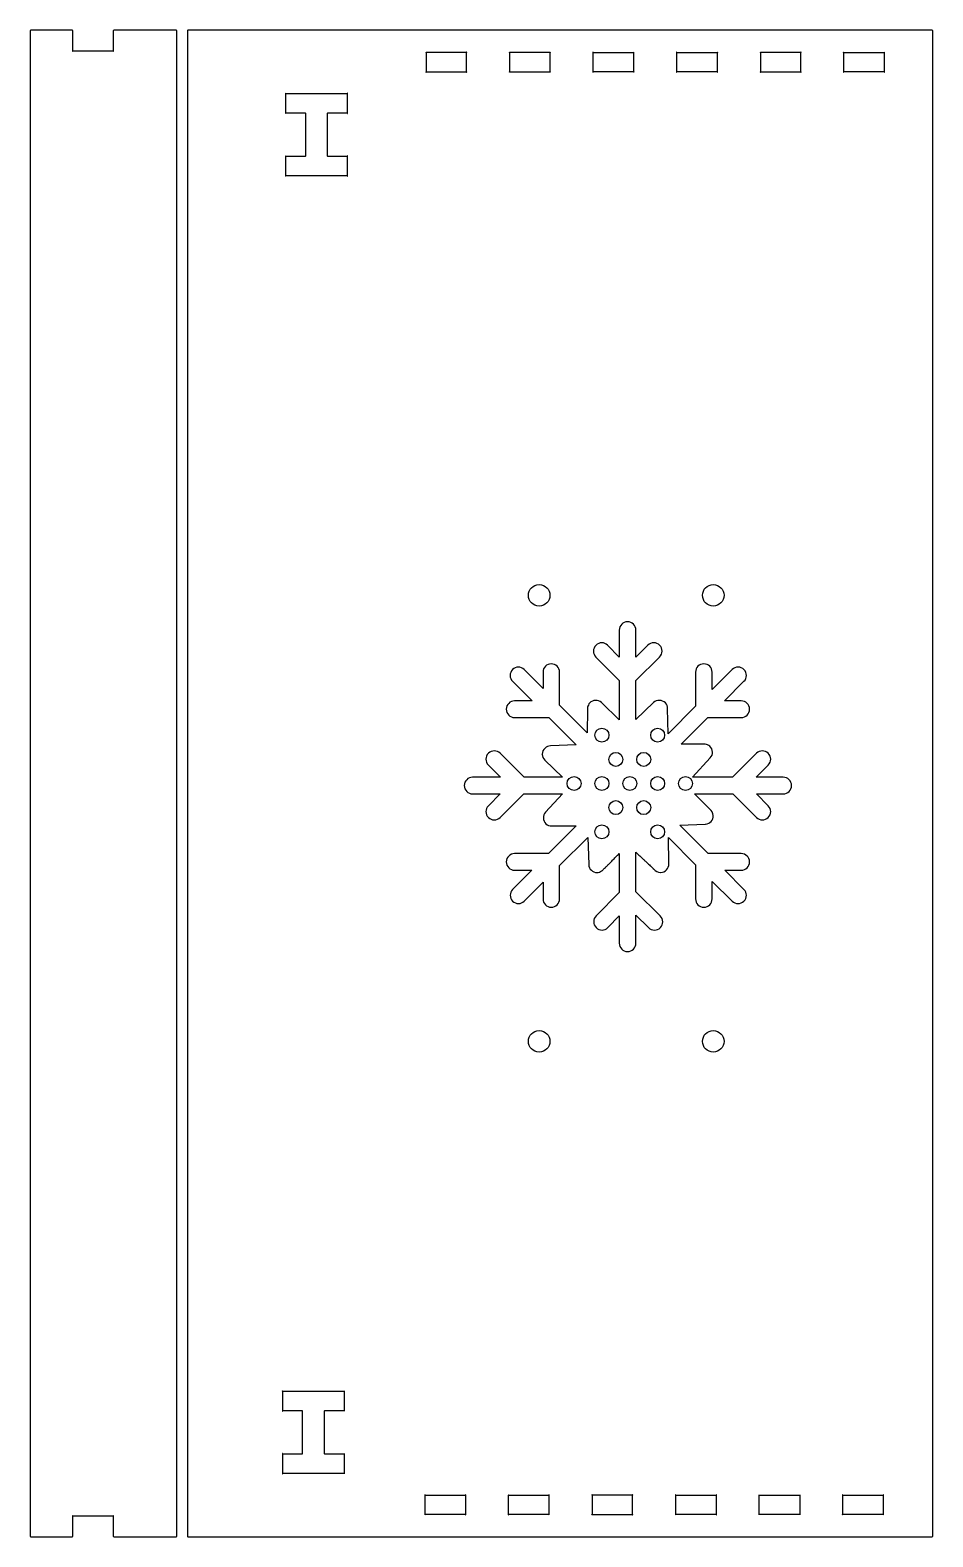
# Model space of a CAD drawing. Header units: millimetres. Extents: x 10 to 778, y 22 to 238.
# Drawn here: x 495.8 to 625.4, y 21.7 to 237.9 of the extents above; entities that cross this region are included whole.
import ezdxf

# ---------------------------------------------------------------- set-up
doc = ezdxf.new("R2010")
doc.units = ezdxf.units.MM
doc.layers.get('0').update_dxf_attribs({"linetype": 'CONTINUOUS'})

msp = doc.modelspace()

# ---------------------------------------------------------------- linework, layer by layer
for p, q in [((580.41, 151.81), (580.41, 147.94)), ((582.79, 147.94), (582.79, 151.81)), ((580.41, 147.94), (578.74, 149.63)), ((584.51, 149.64), (582.79, 147.94)), ((577.05, 147.95), (580.41, 144.57)), ((582.79, 144.57), (586.2, 147.95)), ((569.46, 143.41), (566.75, 146.14)), ((569.46, 145.78), (569.46, 143.41)), ((571.84, 141.03), (571.84, 145.78)), ((591.36, 145.78), (591.36, 140.92)), ((596.61, 146.14), (593.75, 143.3)), ((593.75, 143.3), (593.75, 145.78)), ((565.09, 144.46), (567.9, 141.65)), ((580.41, 144.57), (580.41, 138.95)), ((582.79, 138.98), (582.79, 144.57)), ((595.51, 141.65), (598.32, 144.46)), ((567.9, 141.65), (565.38, 141.65)), ((575.82, 137.07), (571.84, 141.03)), ((580.41, 138.95), (577.84, 141.4)), ((585.32, 141.4), (582.79, 138.98)), ((587.42, 136.95), (587.36, 140.54)), ((591.36, 140.92), (587.42, 136.95)), ((597.93, 141.65), (595.51, 141.65)), ((565.38, 139.27), (570.29, 139.27)), ((570.29, 139.27), (574.21, 135.34)), ((575.84, 140.44), (575.82, 137.07)), ((589.32, 135.45), (593.13, 139.27)), ((593.13, 139.27), (597.93, 139.27)), ((566.74, 130.7), (563.3, 134.13)), ((574.21, 135.34), (570.55, 135.21)), ((600.12, 134.13), (596.68, 130.7)), ((561.62, 132.45), (563.37, 130.7)), ((569.73, 133.15), (572.25, 130.7)), ((590.91, 130.7), (593.48, 133.46)), ((600.05, 130.7), (601.8, 132.45)), ((563.37, 130.7), (559.35, 130.7)), ((572.25, 130.7), (566.74, 130.7)), ((596.68, 130.7), (590.91, 130.7)), ((603.96, 130.7), (600.05, 130.7)), ((559.35, 128.31), (563.32, 128.31)), ((563.32, 128.31), (561.62, 126.61)), ((563.3, 124.93), (566.69, 128.31)), ((566.69, 128.31), (572.25, 128.31)), ((572.25, 128.31), (569.83, 125.71)), ((593.4, 126.12), (591.2, 128.31)), ((591.2, 128.31), (596.73, 128.31)), ((596.73, 128.31), (600.12, 124.93)), ((601.8, 126.61), (600.1, 128.31)), ((600.1, 128.31), (603.96, 128.31)), ((574.23, 123.73), (570.24, 119.74)), ((570.73, 123.71), (574.23, 123.73)), ((589.09, 123.83), (592.75, 123.96)), ((593.18, 119.74), (589.09, 123.83)), ((571.84, 118.02), (575.88, 122.04)), ((575.88, 122.04), (576.03, 118.17)), ((587.54, 118.27), (587.49, 122.03)), ((587.49, 122.03), (591.36, 118.14)), ((570.24, 119.74), (565.38, 119.74)), ((580.41, 119.77), (580.41, 114.16)), ((582.79, 114.27), (582.79, 119.94)), ((597.93, 119.74), (593.18, 119.74)), ((567.86, 117.36), (565.1, 114.6)), ((565.38, 117.36), (567.86, 117.36)), ((571.84, 113.23), (571.84, 118.02)), ((591.36, 118.14), (591.36, 113.23)), ((598.32, 114.6), (595.56, 117.36)), ((595.56, 117.36), (597.93, 117.36)), ((566.75, 112.91), (569.46, 115.64)), ((569.46, 115.64), (569.46, 113.23)), ((593.75, 113.23), (593.75, 115.76)), ((593.75, 115.76), (596.61, 112.91)), ((580.41, 114.16), (577.08, 110.8)), ((586.28, 110.8), (582.79, 114.27)), ((578.76, 109.12), (580.41, 110.79)), ((580.41, 110.79), (580.41, 106.88)), ((582.79, 106.88), (582.79, 110.9)), ((582.79, 110.9), (584.6, 109.12))]:
    msp.add_line(p, q)
for points in [[(495.82, 237.8), (495.82, 234.8), (495.82, 24.8), (495.82, 21.8), (495.82, 21.78), (495.84, 21.73), (495.9, 21.7), (495.92, 21.7), (501.86, 21.7), (501.87, 21.7), (501.93, 21.73), (501.95, 21.78), (501.95, 21.8), (501.95, 24.7), (507.75, 24.7), (507.75, 24.71), (507.77, 24.74), (507.79, 24.74), (507.8, 24.72), (507.76, 24.7), (507.75, 24.7), (507.75, 21.8), (507.75, 21.78), (507.79, 21.73), (507.84, 21.7), (507.86, 21.7), (513.8, 21.7), (516.79, 21.7), (516.81, 21.7), (516.87, 21.73), (516.89, 21.78), (516.89, 21.8), (516.89, 24.8), (516.89, 234.8), (516.89, 237.8), (516.89, 237.82), (516.87, 237.87), (516.81, 237.9), (516.79, 237.9), (513.8, 237.9), (507.86, 237.9), (507.84, 237.9), (507.79, 237.87), (507.75, 237.82), (507.75, 237.8), (507.75, 234.9), (501.95, 234.9), (501.94, 234.9), (501.91, 234.89), (501.92, 234.86), (501.94, 234.86), (501.95, 234.89), (501.95, 234.9), (501.95, 237.8), (501.95, 237.82), (501.93, 237.87), (501.87, 237.9), (501.86, 237.9), (495.92, 237.9), (495.9, 237.9), (495.84, 237.87), (495.82, 237.82)], [(518.48, 21.7), (518.5, 21.7), (625.34, 21.7), (625.36, 21.7), (625.41, 21.73), (625.44, 21.78), (625.44, 21.8), (625.44, 24.8), (625.44, 234.8), (625.44, 237.8), (625.44, 237.82), (625.41, 237.87), (625.36, 237.9), (625.34, 237.9), (518.5, 237.9), (518.48, 237.9), (518.42, 237.87), (518.39, 237.82), (518.39, 237.8), (518.39, 234.8), (518.39, 24.8), (518.39, 21.8), (518.39, 21.78), (518.42, 21.73)], [(507.8, 234.89), (507.76, 234.9), (507.75, 234.9), (507.75, 234.89), (507.77, 234.86), (507.79, 234.86)], [(552.63, 234.74), (552.63, 234.71), (552.66, 234.7), (552.67, 234.7), (552.67, 231.9), (555.57, 231.9), (558.47, 231.9), (558.47, 234.7), (552.67, 234.7), (552.67, 234.71), (552.65, 234.74)], [(558.47, 234.71), (558.47, 234.7), (558.48, 234.7), (558.51, 234.71), (558.51, 234.74), (558.48, 234.74)], [(564.63, 231.86), (564.65, 231.86), (564.67, 231.89), (564.67, 231.9), (567.57, 231.9), (570.47, 231.9), (570.47, 234.7), (570.48, 234.7), (570.51, 234.71), (570.5, 234.74), (570.48, 234.74), (570.47, 234.71), (570.47, 234.7), (564.67, 234.7), (564.67, 231.9), (564.66, 231.9), (564.63, 231.89)], [(564.66, 234.7), (564.67, 234.7), (564.67, 234.71), (564.65, 234.74), (564.63, 234.74), (564.63, 234.71)], [(576.65, 234.74), (576.63, 234.74), (576.63, 234.71), (576.66, 234.7), (576.67, 234.7), (582.47, 234.7), (582.47, 231.9), (582.48, 231.9), (582.51, 231.89), (582.51, 231.86), (582.48, 231.86), (582.47, 231.89), (582.47, 231.9), (579.57, 231.9), (576.67, 231.9), (576.67, 234.7), (576.67, 234.71)], [(582.51, 234.74), (582.48, 234.74), (582.47, 234.71), (582.47, 234.7), (582.48, 234.7), (582.51, 234.71)], [(588.66, 234.74), (588.63, 234.74), (588.63, 234.71), (588.66, 234.7), (588.67, 234.7), (588.67, 234.71)], [(588.67, 234.7), (594.47, 234.7), (594.47, 234.71), (594.48, 234.74), (594.51, 234.74), (594.51, 234.71), (594.48, 234.7), (594.47, 234.7), (594.47, 231.9), (594.47, 231.89), (594.48, 231.86), (594.51, 231.86), (594.51, 231.89), (594.48, 231.9), (594.47, 231.9), (591.57, 231.9), (588.67, 231.9)], [(600.66, 234.7), (600.67, 234.7), (600.67, 231.9), (603.57, 231.9), (606.47, 231.9), (606.47, 234.7), (600.67, 234.7), (600.67, 234.71), (600.65, 234.74), (600.63, 234.74), (600.62, 234.71)], [(606.47, 234.71), (606.47, 234.7), (606.48, 234.7), (606.51, 234.71), (606.51, 234.74), (606.48, 234.74)], [(618.51, 234.74), (618.48, 234.74), (618.47, 234.71), (618.47, 234.7), (618.47, 231.9), (618.47, 231.89), (618.48, 231.86), (618.51, 231.86), (618.51, 231.89), (618.48, 231.9), (618.47, 231.9), (615.57, 231.9), (612.67, 231.9), (612.67, 234.7), (612.66, 234.7), (612.63, 234.71), (612.63, 234.74), (612.65, 234.74), (612.67, 234.71), (612.67, 234.7), (618.47, 234.7), (618.48, 234.7), (618.51, 234.71)], [(552.67, 231.89), (552.67, 231.9), (552.66, 231.9), (552.63, 231.89), (552.63, 231.86), (552.65, 231.86)], [(558.48, 231.9), (558.47, 231.9), (558.47, 231.89), (558.48, 231.86), (558.51, 231.86), (558.51, 231.89)], [(570.48, 231.9), (570.47, 231.9), (570.47, 231.89), (570.48, 231.86), (570.5, 231.86), (570.51, 231.89)], [(576.63, 231.89), (576.63, 231.86), (576.65, 231.86), (576.67, 231.89), (576.67, 231.9), (576.66, 231.9)], [(588.63, 231.89), (588.63, 231.86), (588.66, 231.86), (588.67, 231.89), (588.67, 231.9), (588.66, 231.9)], [(600.62, 231.89), (600.63, 231.86), (600.65, 231.86), (600.67, 231.89), (600.67, 231.9), (600.66, 231.9)], [(606.48, 231.86), (606.51, 231.86), (606.51, 231.89), (606.48, 231.9), (606.47, 231.9), (606.47, 231.89)], [(612.67, 231.89), (612.67, 231.9), (612.66, 231.9), (612.63, 231.89), (612.63, 231.86), (612.65, 231.86)], [(532.54, 228.8), (536.95, 228.8), (541.35, 228.8), (541.35, 226), (541.35, 225.99), (541.36, 225.96), (541.38, 225.96), (541.39, 225.99), (541.36, 226), (541.35, 226), (538.59, 226), (538.58, 226), (538.52, 225.97), (538.49, 225.92), (538.49, 225.9), (538.49, 219.9), (538.49, 219.88), (538.52, 219.83), (538.58, 219.8), (538.59, 219.8), (541.35, 219.8), (541.36, 219.8), (541.39, 219.81), (541.38, 219.84), (541.36, 219.84), (541.35, 219.81), (541.35, 219.8), (541.35, 217), (532.54, 217), (532.54, 216.99), (532.53, 216.96), (532.51, 216.96), (532.5, 216.99), (532.53, 217), (532.54, 217), (532.54, 219.8), (535.29, 219.8), (535.31, 219.8), (535.37, 219.83), (535.39, 219.88), (535.39, 219.9), (535.39, 225.9), (535.39, 225.92), (535.37, 225.97), (535.31, 226), (535.29, 226), (532.54, 226), (532.54, 228.8), (532.54, 228.81), (532.53, 228.84), (532.51, 228.84), (532.5, 228.82), (532.53, 228.8)], [(541.35, 228.8), (541.36, 228.8), (541.39, 228.82), (541.38, 228.84), (541.36, 228.84), (541.35, 228.81)], [(532.54, 226), (532.53, 226), (532.5, 225.99), (532.51, 225.96), (532.53, 225.96), (532.54, 225.99)], [(532.53, 219.84), (532.51, 219.84), (532.5, 219.81), (532.53, 219.8), (532.54, 219.8), (532.54, 219.81)], [(541.35, 216.99), (541.36, 216.96), (541.38, 216.96), (541.39, 216.99), (541.36, 217), (541.35, 217)], [(538.14, 33.6), (540.89, 33.6), (540.9, 33.6), (540.93, 33.61), (540.93, 33.64), (540.91, 33.64), (540.89, 33.61), (540.89, 33.6), (540.89, 30.8), (540.9, 30.8), (540.93, 30.79), (540.93, 30.76), (540.91, 30.76), (540.89, 30.79), (540.89, 30.8), (536.49, 30.8), (532.1, 30.8), (532.08, 30.8), (532.05, 30.79), (532.06, 30.76), (532.08, 30.76), (532.1, 30.79), (532.1, 30.8), (532.1, 33.6), (534.84, 33.6), (534.86, 33.6), (534.91, 33.63), (534.95, 33.68), (534.95, 33.7), (534.95, 39.7), (534.95, 39.72), (534.91, 39.77), (534.86, 39.8), (534.84, 39.8), (532.1, 39.8), (532.08, 39.8), (532.05, 39.79), (532.06, 39.76), (532.08, 39.76), (532.1, 39.79), (532.1, 39.8), (532.1, 42.6), (532.08, 42.6), (532.05, 42.62), (532.06, 42.64), (532.08, 42.64), (532.1, 42.61), (532.1, 42.6), (540.89, 42.6), (540.89, 39.8), (540.89, 39.79), (540.91, 39.76), (540.93, 39.76), (540.93, 39.79), (540.9, 39.8), (540.89, 39.8), (538.14, 39.8), (538.13, 39.8), (538.07, 39.77), (538.04, 39.72), (538.04, 39.7), (538.04, 33.7), (538.04, 33.68), (538.07, 33.63), (538.13, 33.6)], [(540.89, 42.6), (540.9, 42.6), (540.93, 42.62), (540.93, 42.64), (540.91, 42.64), (540.89, 42.61)], [(532.1, 33.6), (532.1, 33.61), (532.08, 33.64), (532.06, 33.64), (532.05, 33.61), (532.08, 33.6)], [(558.36, 27.72), (558.36, 27.74), (558.33, 27.74), (558.32, 27.71), (558.32, 27.7), (558.32, 24.9), (552.52, 24.9), (552.51, 24.9), (552.48, 24.89), (552.48, 24.86), (552.5, 24.86), (552.52, 24.89), (552.52, 24.9), (552.52, 27.7), (552.52, 27.71), (552.5, 27.74), (552.48, 27.74), (552.48, 27.72), (552.51, 27.7), (552.52, 27.7), (555.42, 27.7), (558.32, 27.7), (558.33, 27.7)], [(570.33, 24.9), (570.32, 24.9), (564.52, 24.9), (564.52, 27.7), (564.51, 27.7), (564.48, 27.72), (564.48, 27.74), (564.5, 27.74), (564.52, 27.71), (564.52, 27.7), (567.42, 27.7), (570.32, 27.7), (570.33, 27.7), (570.36, 27.72), (570.36, 27.74), (570.33, 27.74), (570.32, 27.71), (570.32, 27.7), (570.32, 24.9), (570.32, 24.89), (570.33, 24.86), (570.36, 24.86), (570.36, 24.89)], [(576.48, 27.74), (576.48, 27.72), (576.51, 27.7), (576.52, 27.7), (576.52, 27.71), (576.5, 27.74)], [(582.32, 24.89), (582.33, 24.86), (582.36, 24.86), (582.36, 24.89), (582.33, 24.9), (582.32, 24.9), (582.32, 27.7), (579.42, 27.7), (576.52, 27.7), (576.52, 24.9), (576.52, 24.89), (576.5, 24.86), (576.48, 24.86), (576.48, 24.89), (576.51, 24.9), (576.52, 24.9), (582.32, 24.9)], [(582.32, 27.71), (582.32, 27.7), (582.33, 27.7), (582.36, 27.72), (582.36, 27.74), (582.33, 27.74)], [(588.48, 27.72), (588.51, 27.7), (588.52, 27.7), (591.42, 27.7), (594.32, 27.7), (594.32, 24.9), (588.52, 24.9), (588.52, 27.7), (588.52, 27.71), (588.5, 27.74), (588.48, 27.74)], [(594.33, 27.7), (594.36, 27.72), (594.36, 27.74), (594.33, 27.74), (594.32, 27.71), (594.32, 27.7)], [(600.52, 27.7), (600.52, 27.71), (600.5, 27.74), (600.48, 27.74), (600.48, 27.72), (600.51, 27.7)], [(603.42, 27.7), (606.32, 27.7), (606.32, 27.71), (606.33, 27.74), (606.35, 27.74), (606.36, 27.72), (606.33, 27.7), (606.32, 27.7), (606.32, 24.9), (606.33, 24.9), (606.36, 24.89), (606.35, 24.86), (606.33, 24.86), (606.32, 24.89), (606.32, 24.9), (600.52, 24.9), (600.52, 27.7)], [(612.51, 27.7), (612.52, 27.7), (612.52, 27.71), (612.5, 27.74), (612.48, 27.74), (612.48, 27.72)], [(618.33, 24.9), (618.32, 24.9), (612.52, 24.9), (612.52, 24.89), (612.5, 24.86), (612.48, 24.86), (612.48, 24.89), (612.51, 24.9), (612.52, 24.9), (612.52, 27.7), (615.42, 27.7), (618.32, 27.7), (618.32, 24.9), (618.32, 24.89), (618.34, 24.86), (618.36, 24.86), (618.36, 24.89)], [(618.36, 27.72), (618.36, 27.74), (618.34, 27.74), (618.32, 27.71), (618.32, 27.7), (618.33, 27.7)], [(501.92, 24.74), (501.91, 24.72), (501.94, 24.7), (501.95, 24.7), (501.95, 24.71), (501.94, 24.74)], [(558.32, 24.89), (558.33, 24.86), (558.36, 24.86), (558.36, 24.89), (558.33, 24.9), (558.32, 24.9)], [(564.51, 24.9), (564.48, 24.89), (564.48, 24.86), (564.5, 24.86), (564.52, 24.89), (564.52, 24.9)], [(588.52, 24.89), (588.52, 24.9), (588.51, 24.9), (588.48, 24.89), (588.48, 24.86), (588.5, 24.86)], [(594.32, 24.89), (594.33, 24.86), (594.36, 24.86), (594.36, 24.89), (594.33, 24.9), (594.32, 24.9)], [(600.48, 24.86), (600.5, 24.86), (600.52, 24.89), (600.52, 24.9), (600.51, 24.9), (600.48, 24.89)]]:
    msp.add_lwpolyline(points, close=True)
for centre, radius in [((568.91, 156.8), 1.55), ((593.91, 156.8), 1.55), ((577.92, 136.73), 1), ((585.92, 136.73), 1), ((579.92, 133.26), 1), ((583.92, 133.26), 1), ((573.92, 129.8), 1), ((577.92, 129.8), 1), ((581.92, 129.8), 1), ((581.92, 129.8), 1), ((581.92, 129.8), 1), ((581.92, 129.8), 1), ((581.92, 129.8), 1), ((581.92, 129.8), 1), ((585.92, 129.8), 1), ((589.92, 129.8), 1), ((579.92, 126.34), 1), ((583.92, 126.34), 1), ((577.92, 122.87), 1), ((585.92, 122.87), 1), ((568.91, 92.8), 1.55), ((593.91, 92.8), 1.55)]:
    msp.add_circle(centre, radius)
for points, degree in [([(581.6, 153), (580.94, 153), (580.41, 152.47), (580.41, 151.81)], 3), ([(582.79, 151.81), (582.79, 152.47), (582.26, 153), (581.6, 153)], 3), ([(577.07, 149.63), (576.6, 149.17), (576.58, 148.42), (577.05, 147.95)], 3), ([(578.74, 149.63), (578.27, 150.1), (577.53, 150.1), (577.07, 149.63)], 3), ([(586.21, 149.64), (585.75, 150.1), (584.97, 150.1), (584.51, 149.64)], 3), ([(586.2, 147.95), (586.66, 148.42), (586.68, 149.17), (586.21, 149.64)], 3), ([(565.08, 146.14), (564.62, 145.68), (564.62, 144.92), (565.09, 144.46)], 3), ([(566.75, 146.14), (566.29, 146.61), (565.55, 146.61), (565.08, 146.14)], 3), ([(570.65, 146.97), (569.99, 146.97), (569.46, 146.43), (569.46, 145.78)], 3), ([(571.84, 145.78), (571.84, 146.43), (571.3, 146.97), (570.65, 146.97)], 3), ([(592.55, 146.97), (591.9, 146.97), (591.36, 146.43), (591.36, 145.78)], 3), ([(593.75, 145.78), (593.75, 146.43), (593.21, 146.97), (592.55, 146.97)], 3), ([(598.32, 146.14), (597.86, 146.61), (597.08, 146.61), (596.61, 146.14)], 3), ([(598.32, 144.46), (598.79, 144.92), (598.79, 145.68), (598.32, 146.14)], 3), ([(565.38, 141.65), (564.72, 141.65), (564.19, 141.12), (564.19, 140.46)], 3), ([(575.87, 140.73), (575.85, 140.64), (575.84, 140.54), (575.84, 140.44)], 3), ([(576.17, 141.36), (576, 141.18), (575.91, 140.96), (575.87, 140.73)], 3), ([(577.84, 141.4), (577.36, 141.85), (576.62, 141.83), (576.17, 141.36)], 3), ([(587.03, 141.36), (586.58, 141.84), (585.8, 141.85), (585.32, 141.4)], 3), ([(587.36, 140.56), (587.36, 140.85), (587.25, 141.14), (587.03, 141.36)], 3), ([(587.36, 140.54), (587.36, 140.55), (587.36, 140.56), (587.36, 140.56)], 3), ([(599.12, 140.46), (599.12, 141.12), (598.58, 141.65), (597.93, 141.65)], 3), ([(564.19, 140.46), (564.19, 139.8), (564.72, 139.27), (565.38, 139.27)], 3), ([(597.93, 139.27), (598.58, 139.27), (599.12, 139.8), (599.12, 140.46)], 3), ([(561.62, 134.13), (561.15, 133.67), (561.15, 132.91), (561.62, 132.45)], 3), ([(563.3, 134.13), (562.84, 134.6), (562.08, 134.6), (561.62, 134.13)], 3), ([(570.55, 135.21), (569.92, 135.18), (569.36, 134.66), (569.35, 134.03)], 3), ([(592.73, 135.45), (592.58, 135.46), (589.32, 135.45)], 2), ([(593.42, 135.14), (593.22, 135.32), (592.98, 135.43), (592.73, 135.45)], 3), ([(593.48, 133.46), (593.93, 133.94), (593.9, 134.69), (593.42, 135.14)], 3), ([(601.8, 134.13), (601.34, 134.6), (600.58, 134.6), (600.12, 134.13)], 3), ([(601.8, 132.45), (602.27, 132.91), (602.27, 133.67), (601.8, 134.13)], 3), ([(569.35, 134.03), (569.35, 134.01), (569.3, 133.99), (569.3, 133.98)], 3), ([(569.3, 133.98), (569.3, 133.98), (569.3, 133.98), (569.3, 133.98)], 3), ([(569.3, 133.98), (569.3, 133.97), (569.35, 133.97), (569.35, 133.97)], 3), ([(569.35, 133.97), (569.36, 133.67), (569.5, 133.38), (569.73, 133.15)], 3), ([(559.35, 130.7), (558.69, 130.7), (558.16, 130.16), (558.16, 129.51)], 3), ([(605.15, 129.5), (605.15, 130.16), (604.62, 130.7), (603.96, 130.7)], 3), ([(558.16, 129.51), (558.16, 128.85), (558.69, 128.31), (559.35, 128.31)], 3), ([(603.96, 128.31), (604.62, 128.31), (605.15, 128.85), (605.15, 129.5)], 3), ([(561.62, 126.61), (561.15, 126.14), (561.15, 125.39), (561.62, 124.93)], 3), ([(569.83, 125.71), (569.38, 125.23), (569.41, 124.48), (569.89, 124.03)], 3), ([(593.9, 125.19), (593.89, 125.58), (593.69, 125.91), (593.4, 126.12)], 3), ([(601.8, 124.93), (602.27, 125.39), (602.27, 126.14), (601.8, 126.61)], 3), ([(561.62, 124.93), (561.85, 124.69), (562.15, 124.58), (562.46, 124.58)], 3), ([(562.46, 124.58), (562.76, 124.58), (563.07, 124.69), (563.3, 124.93)], 3), ([(569.89, 124.03), (570.12, 123.82), (570.41, 123.71), (570.7, 123.71)], 3), ([(570.7, 123.71), (570.7, 123.71), (570.71, 123.71), (570.72, 123.71)], 3), ([(570.72, 123.71), (570.72, 123.71), (570.72, 123.71), (570.73, 123.71)], 3), ([(570.73, 123.71), (570.73, 123.71), (570.73, 123.71), (570.73, 123.71)], 3), ([(592.75, 123.96), (592.77, 123.96), (592.78, 123.96), (592.79, 123.96)], 3), ([(592.79, 123.96), (592.8, 123.96), (592.8, 123.96), (592.81, 123.96)], 3), ([(592.81, 123.96), (593.44, 124.02), (593.92, 124.55), (593.9, 125.19)], 3), ([(600.12, 124.93), (600.35, 124.69), (600.66, 124.58), (600.96, 124.58)], 3), ([(600.96, 124.58), (601.27, 124.58), (601.57, 124.69), (601.8, 124.93)], 3), ([(565.38, 119.74), (564.72, 119.74), (564.19, 119.21), (564.19, 118.55)], 3), ([(577.91, 117.26), (578.08, 117.39), (580.41, 119.77)], 2), ([(582.79, 119.94), (584.97, 117.89), (585.32, 117.56)], 2), ([(599.12, 118.55), (599.12, 119.21), (598.58, 119.74), (597.93, 119.74)], 3), ([(564.19, 118.55), (564.19, 117.89), (564.72, 117.36), (565.38, 117.36)], 3), ([(576.03, 118.17), (576.06, 117.52), (576.59, 117.01), (577.23, 117.02)], 3), ([(577.23, 117.02), (577.44, 117.02), (577.68, 117.09), (577.91, 117.26)], 3), ([(585.32, 117.56), (585.66, 117.23), (585.94, 117.04), (586.35, 117.04)], 3), ([(586.35, 117.04), (586.35, 117.04), (586.36, 117.04), (586.36, 117.04)], 3), ([(586.36, 117.04), (587.02, 117.04), (587.55, 117.62), (587.54, 118.27)], 3), ([(597.93, 117.36), (598.58, 117.36), (599.12, 117.89), (599.12, 118.55)], 3), ([(565.1, 114.6), (564.63, 114.13), (564.63, 113.38), (565.1, 112.91)], 3), ([(598.32, 112.91), (598.78, 113.38), (598.79, 114.13), (598.32, 114.6)], 3), ([(565.1, 112.91), (565.33, 112.68), (565.63, 112.57), (565.94, 112.57)], 3), ([(565.94, 112.57), (566.24, 112.57), (566.52, 112.68), (566.75, 112.91)], 3), ([(569.46, 113.23), (569.46, 112.58), (569.99, 112.04), (570.65, 112.04)], 3), ([(570.65, 112.04), (571.3, 112.04), (571.84, 112.58), (571.84, 113.23)], 3), ([(591.36, 113.23), (591.36, 112.58), (591.9, 112.04), (592.55, 112.04)], 3), ([(592.55, 112.04), (593.21, 112.04), (593.75, 112.58), (593.75, 113.23)], 3), ([(596.61, 112.91), (596.85, 112.68), (597.16, 112.57), (597.47, 112.57)], 3), ([(597.47, 112.57), (597.77, 112.57), (598.08, 112.68), (598.32, 112.91)], 3), ([(577.08, 110.8), (576.62, 110.34), (576.63, 109.58), (577.09, 109.12)], 3), ([(586.31, 109.12), (586.77, 109.58), (586.75, 110.34), (586.28, 110.8)], 3), ([(577.09, 109.12), (577.33, 108.88), (577.64, 108.77), (577.94, 108.77)], 3), ([(577.94, 108.77), (578.25, 108.77), (578.53, 108.88), (578.76, 109.12)], 3), ([(584.6, 109.12), (584.83, 108.88), (585.15, 108.77), (585.46, 108.77)], 3), ([(585.46, 108.77), (585.76, 108.77), (586.07, 108.88), (586.31, 109.12)], 3), ([(580.41, 106.88), (580.41, 106.23), (580.94, 105.69), (581.6, 105.69)], 3), ([(581.6, 105.69), (582.26, 105.69), (582.79, 106.23), (582.79, 106.88)], 3)]:
    msp.add_open_spline(points, degree=degree)

doc.saveas('drawing.dxf')
